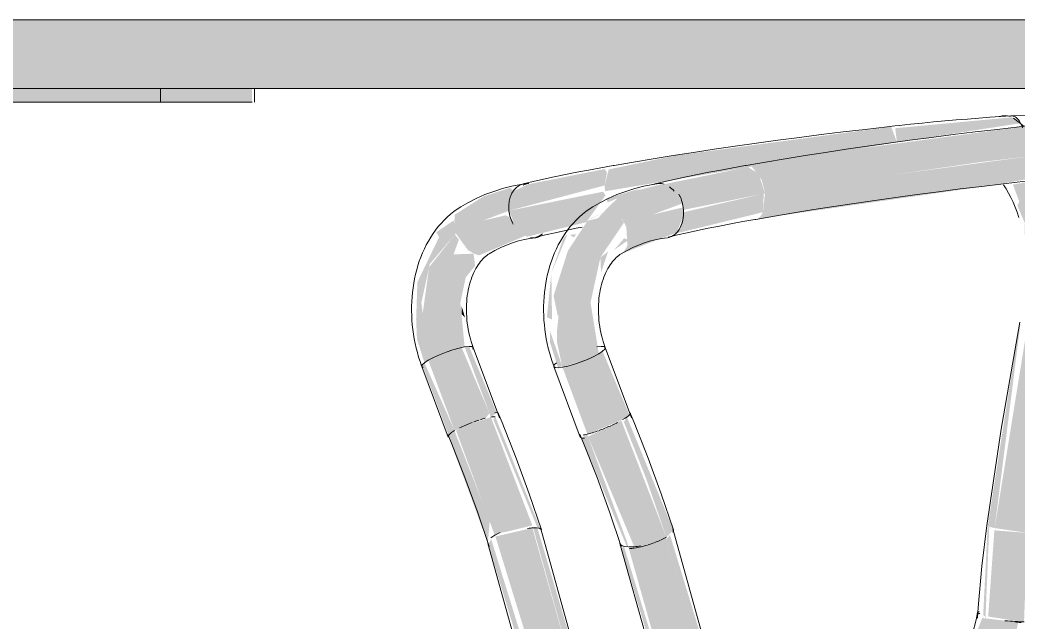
# Model space of a CAD drawing. Header units: inches. Extents: x -23034 to -8288, y -132 to 853.
# Drawn here: x -19333.19 to -19314.98, y 19.02 to 30 of the extents above; entities that cross this region are included whole.
import ezdxf

# ---------------------------------------------------------------- set-up
doc = ezdxf.new("R2010")
doc.units = ezdxf.units.IN
doc.header["$MEASUREMENT"] = 0
doc.layers.add('I-FURN', color=30, linetype='Continuous', lineweight=9)

# ---------------------------------------------------------------- blocks, each defined once
blk = doc.blocks.new('HermanMiller_Collection_Air-Chair_SideChair_Arms - Arms-457867-Section 8')
at = {"layer": 'I-FURN'}
for points in [[(-26182.022, 26.836), (-26178.111, 27.404), (-26177.185, 27.515), (-26177.242, 28.063), (-26181.173, 27.538), (-26182.263, 27.328), (-26182.083, 27.086), (-26182.028, 26.874)], [(-26182.158, 26.373), (-26177.794, 26.997), (-26177.139, 27.114), (-26177.213, 27.511), (-26181.233, 26.965), (-26182.022, 26.836), (-26182.058, 26.493), (-26182.102, 26.418)], [(-26183.51, 26.535), (-26182.022, 26.836), (-26182.135, 27.191), (-26182.331, 27.317), (-26183.861, 27.004), (-26183.575, 26.781), (-26183.512, 26.575)], [(-26184.55, 26.222), (-26184.046, 26.46), (-26183.529, 26.652), (-26183.637, 26.878), (-26183.765, 26.956), (-26183.9, 27.005), (-26184.63, 26.822), (-26184.875, 26.591), (-26184.607, 26.339), (-26184.591, 26.307)], [(-26183.653, 26.104), (-26182.058, 26.493), (-26182.044, 26.832), (-26183.508, 26.493), (-26183.566, 26.215), (-26183.628, 26.124)], [(-26184.644, 25.736), (-26183.628, 26.124), (-26183.506, 26.452), (-26183.512, 26.582), (-26184.063, 26.452), (-26184.55, 26.222), (-26184.531, 25.881), (-26184.591, 25.783)], [(-26185.26, 22.444), (-26184.606, 22.714), (-26185.052, 23.91), (-26185.615, 23.687), (-26185.715, 23.664), (-26185.266, 22.46)], [(-26184.606, 22.714), (-26184.496, 22.798), (-26184.984, 23.956), (-26185.052, 23.91), (-26184.613, 22.732)], [(-26184.402, 20.367), (-26184.03, 20.468), (-26183.82, 20.565), (-26184.643, 22.693), (-26185.249, 22.4), (-26184.405, 20.39)], [(-26183.82, 20.565), (-26183.691, 20.693), (-26184.539, 22.756), (-26184.597, 22.671), (-26184.191, 21.641)], [(-26184.514, 20.388), (-26184.533, 20.468), (-26185.266, 22.443), (-26185.363, 22.37), (-26184.54, 20.392)]]:
    blk.add_hatch(color=256, dxfattribs=at).paths.add_polyline_path(points, flags=0)
h = blk.add_hatch(color=256, dxfattribs=at)
h.paths.add_polyline_path([(-26185.464, 26.093), (-26185.58, 26.079), (-26185.509, 26.032), (-26185.474, 26.079)], flags=0)
h.paths.add_polyline_path([(-26185.716, 23.665), (-26185.145, 23.859), (-26185.052, 23.91), (-26185.203, 24.845), (-26185.024, 25.667), (-26184.591, 26.307), (-26184.775, 26.53), (-26184.875, 26.591), (-26185.069, 26.383), (-26185.259, 26.335), (-26185.617, 25.789), (-26185.878, 24.968), (-26185.801, 24.602), (-26185.785, 24.612), (-26185.816, 24.321), (-26185.815, 24.12), (-26185.721, 23.687)], flags=0)
h = blk.add_hatch(color=256, dxfattribs=at)
h.paths.add_polyline_path([(-26185.796, 23.657), (-26185.721, 23.687), (-26185.94, 24.321), (-26185.94, 24.109), (-26185.799, 23.665)], flags=0)
h.paths.add_polyline_path([(-26185.906, 24.535), (-26185.918, 25.385), (-26186, 24.577)], flags=0)
h.paths.add_polyline_path([(-26185.918, 25.385), (-26185.623, 26.093), (-26185.704, 26.005), (-26185.912, 25.41)], flags=0)
h = blk.add_hatch(color=256, dxfattribs=at)
h.paths.add_polyline_path([(-26185.012, 25.392), (-26184.884, 25.774), (-26185.024, 25.667)], flags=0)
h.paths.add_polyline_path([(-26184.777, 25.803), (-26184.511, 25.985), (-26184.591, 26.017)], flags=0)
h = blk.add_hatch(color=256, dxfattribs=at)
h.paths.add_polyline_path([(-26177.928, 0), (-26178.01, 0.01), (-26177.934, 0)], flags=0)
h.paths.add_polyline_path([(-26178.338, 0.861), (-26178.342, 1.485), (-26182.397, 15.73), (-26182.467, 15.675), (-26178.342, 0.876)], flags=0)
h.paths.add_polyline_path([(-26182.976, 17.539), (-26182.82, 17.55), (-26183.754, 20.608), (-26183.82, 20.53), (-26182.986, 17.539)], flags=0)
h = blk.add_hatch(color=256, dxfattribs=at)
h.paths.add_polyline_path([(-26178.964, 0), (-26178.831, 0), (-26183.313, 15.773), (-26183.341, 15.701), (-26179.106, 0.507)], flags=0)
h.paths.add_polyline_path([(-26183.72, 17.539), (-26184.594, 20.399), (-26184.639, 20.357), (-26183.796, 17.539), (-26183.729, 17.539)], flags=0)
h = blk.add_hatch(color=256, dxfattribs=at)
h.paths.add_polyline_path([(-26178.831, 0), (-26178.342, 0), (-26178.342, 0.876), (-26182.506, 15.735), (-26183.207, 15.701), (-26179.222, 1.402)], flags=0)
h.paths.add_polyline_path([(-26182.986, 17.539), (-26183.829, 20.56), (-26184.394, 20.368), (-26184.505, 20.357), (-26183.708, 17.539), (-26183, 17.539)], flags=0)
for p, q in [((-26183.921, 27.021), (-26184.065, 27)), ((-26183.902, 26.014), (-26183.806, 26.027)), ((-26184.455, 22.742), (-26184.935, 24.025)), ((-26185.873, 23.678), (-26185.392, 22.392)), ((-26182.815, 17.536), (-26183.702, 20.719)), ((-26184.666, 20.451), (-26183.854, 17.539))]:
    blk.add_line(p, q, dxfattribs=at)
at = {"layer": 'I-FURN', "flags": 128}
for points in [[(-26182.363, 27.348), (-26182.012, 27.409), (-26181.654, 27.468), (-26181.288, 27.527), (-26180.917, 27.585), (-26180.539, 27.642), (-26180.156, 27.698), (-26179.769, 27.753), (-26179.377, 27.806), (-26178.982, 27.858), (-26178.585, 27.909), (-26178.185, 27.958), (-26177.783, 28.005), (-26177.381, 28.051), (-26177.242, 28.066)], [(-26184.022, 27.012), (-26183.841, 27.054), (-26183.652, 27.096), (-26183.456, 27.138), (-26183.254, 27.18), (-26183.044, 27.222), (-26182.829, 27.263), (-26182.607, 27.304), (-26182.38, 27.345), (-26182.363, 27.348)], [(-26184.065, 27), (-26184.233, 26.968), (-26184.398, 26.926), (-26184.561, 26.874), (-26184.721, 26.814), (-26184.879, 26.744), (-26185.032, 26.666), (-26185.16, 26.592)], [(-26182.19, 26.363), (-26181.845, 26.423), (-26181.492, 26.482), (-26181.132, 26.54), (-26180.765, 26.597), (-26180.392, 26.653), (-26180.014, 26.708), (-26179.632, 26.762), (-26179.245, 26.815), (-26178.854, 26.867), (-26178.461, 26.917), (-26178.065, 26.965), (-26177.668, 27.012), (-26177.27, 27.057), (-26177.133, 27.072)], [(-26185.16, 26.592), (-26185.226, 26.55), (-26185.29, 26.504), (-26185.352, 26.455), (-26185.411, 26.402), (-26185.468, 26.348), (-26185.522, 26.29), (-26185.573, 26.23), (-26185.622, 26.167), (-26185.668, 26.102), (-26185.711, 26.036), (-26185.752, 25.967), (-26185.791, 25.896), (-26185.827, 25.824), (-26185.86, 25.75), (-26185.89, 25.675), (-26185.918, 25.598), (-26185.944, 25.52), (-26185.967, 25.441), (-26185.987, 25.361), (-26186.005, 25.28), (-26186.02, 25.197), (-26186.033, 25.115), (-26186.043, 25.031), (-26186.051, 24.947), (-26186.056, 24.863), (-26186.059, 24.778), (-26186.059, 24.693), (-26186.057, 24.607), (-26186.053, 24.522), (-26186.046, 24.437), (-26186.036, 24.352), (-26186.025, 24.267), (-26186.01, 24.182), (-26185.994, 24.098), (-26185.975, 24.015), (-26185.954, 23.932), (-26185.93, 23.85), (-26185.904, 23.768), (-26185.876, 23.688), (-26185.873, 23.678)], [(-26183.79, 26.039), (-26183.618, 26.079), (-26183.438, 26.119), (-26183.25, 26.16), (-26183.055, 26.2), (-26182.852, 26.24), (-26182.643, 26.281), (-26182.428, 26.321), (-26182.207, 26.36), (-26182.19, 26.363)], [(-26184.642, 25.737), (-26184.538, 25.796), (-26184.433, 25.849), (-26184.326, 25.895), (-26184.217, 25.935), (-26184.108, 25.969), (-26183.997, 25.996), (-26183.902, 26.014)], [(-26184.935, 24.025), (-26184.953, 24.078), (-26184.971, 24.132), (-26184.987, 24.186), (-26185.001, 24.242), (-26185.014, 24.298), (-26185.025, 24.354), (-26185.035, 24.411), (-26185.043, 24.468), (-26185.05, 24.525), (-26185.054, 24.582), (-26185.058, 24.639), (-26185.059, 24.696), (-26185.059, 24.752), (-26185.058, 24.808), (-26185.054, 24.863), (-26185.05, 24.917), (-26185.043, 24.971), (-26185.035, 25.023), (-26185.026, 25.074), (-26185.015, 25.124), (-26185.003, 25.173), (-26184.99, 25.22), (-26184.975, 25.266), (-26184.959, 25.31), (-26184.942, 25.352), (-26184.924, 25.393), (-26184.906, 25.431), (-26184.886, 25.468), (-26184.866, 25.502), (-26184.845, 25.535), (-26184.823, 25.565), (-26184.801, 25.594), (-26184.779, 25.62), (-26184.757, 25.644), (-26184.734, 25.666), (-26184.712, 25.686), (-26184.689, 25.704), (-26184.667, 25.721), (-26184.645, 25.735), (-26184.642, 25.737)], [(-26185.091, 24.038), (-26185.011, 24.046), (-26184.957, 24.042), (-26184.935, 24.025)], [(-26185.052, 23.91), (-26185.145, 23.859), (-26185.256, 23.809), (-26185.376, 23.761), (-26185.499, 23.719), (-26185.615, 23.687), (-26185.716, 23.665)], [(-26184.935, 24.025), (-26184.934, 24.024), (-26184.943, 23.995), (-26184.984, 23.956), (-26185.052, 23.91)], [(-26185.873, 23.678), (-26185.873, 23.679), (-26185.864, 23.708), (-26185.824, 23.747)], [(-26185.716, 23.665), (-26185.796, 23.657), (-26185.85, 23.661), (-26185.873, 23.678)], [(-26183.692, 20.698), (-26183.912, 21.355), (-26184.151, 22.009), (-26184.409, 22.66), (-26184.478, 22.826)], [(-26184.644, 20.394), (-26184.855, 21.025), (-26185.085, 21.653), (-26185.333, 22.279), (-26185.399, 22.438)]]:
    blk.add_lwpolyline(points, dxfattribs=at)
at = {"layer": 'I-FURN'}
for centre, major_axis, ratio, start_param, end_param in [((-26183.906, 26.525), (-0.116, 0.486), 0.74611, 6.118032, 6.379831), ((-26183.906, 26.525), (-0.116, 0.486), 0.74611, 5.856232, 6.118032), ((-26183.863, 26.524), (-0.057, 0.497), 0.711436, 0, 0.034696), ((-26183.906, 26.525), (-0.116, 0.486), 0.74611, 5.332633, 5.594433), ((-26183.863, 26.524), (-0.057, 0.497), 0.711436, 4.747085, 5.270683), ((-26183.863, 26.524), (-0.057, 0.497), 0.711436, 3.176288, 4.747085), ((-26184.939, 22.632), (0.461, 0.194), 0.144221, 5.435127, 6.482325), ((-26184.939, 22.632), (0.461, 0.194), 0.144221, 4.676637, 4.911529), ((-26184.939, 22.632), (0.461, 0.194), 0.144221, 4.938972, 5.173328), ((-26184.924, 22.567), (0.468, 0.175), 0.191458, 2.867759, 3.653157), ((-26184.939, 22.632), (0.461, 0.194), 0.144221, 3.078933, 3.141593), ((-26184.939, 22.632), (0.461, 0.194), 0.144221, 3.602532, 3.864331), ((-26184.939, 22.632), (0.461, 0.194), 0.144221, 3.869754, 4.12613), ((-26184.939, 22.632), (0.461, 0.194), 0.144221, 4.135191, 4.38793), ((-26184.939, 22.632), (0.461, 0.194), 0.144221, 4.413069, 4.649729), ((-26184.168, 20.546), (0.476, 0.152), 0.239355, 5.975762, 6.237561), ((-26184.184, 20.585), (0.482, 0.134), 0.301377, 3.092231, 3.877629), ((-26184.184, 20.585), (0.482, 0.134), 0.301377, 4.154387, 4.401228), ((-26184.168, 20.546), (0.476, 0.152), 0.239355, 4.404966, 4.643973), ((-26184.168, 20.546), (0.476, 0.152), 0.239355, 4.666765, 4.906423), ((-26184.168, 20.546), (0.476, 0.152), 0.239355, 4.928564, 5.168212), ((-26184.168, 20.546), (0.476, 0.152), 0.239355, 5.190364, 5.452163), ((-26184.184, 20.585), (0.482, 0.134), 0.301377, 3.897225, 4.139429), ((-26184.168, 20.546), (0.476, 0.152), 0.239355, 3.881367, 4.116307), ((-26184.168, 20.546), (0.476, 0.152), 0.239355, 4.143166, 4.380757)]:
    blk.add_ellipse(centre, major_axis=major_axis, ratio=ratio, start_param=start_param, end_param=end_param, dxfattribs=at)
blk = doc.blocks.new('Falcon 7700 Series Pedestal Base - 36_ Square Top x 30_ - Wheelchair Height-460525-Section 8')
at = {"layer": 'I-FURN'}
for points in [[(-26182.431, 28.75), (-26174.841, 28.75), (-26174.841, 30), (-26200.297, 30), (-26200.297, 28.75), (-26186.751, 28.75)], [(-26198.676, 28.5), (-26195.596, 28.5), (-26195.596, 28.75), (-26199.09, 28.75), (-26199.09, 28.5)], [(-26193.672, 28.5), (-26193.09, 28.5), (-26193.09, 28.75), (-26195.38, 28.75), (-26195.38, 28.5), (-26193.974, 28.5)]]:
    blk.add_hatch(color=256, dxfattribs=at).paths.add_polyline_path(points, flags=0)
for p, q in [((-26200.297, 30), (-26174.841, 30)), ((-26174.841, 28.75), (-26200.297, 28.75)), ((-26193.047, 28.5), (-26193.047, 28.75)), ((-26195.596, 28.5), (-26198.676, 28.5)), ((-26195.596, 28.5), (-26195.38, 28.5)), ((-26195.38, 28.5), (-26195.596, 28.5)), ((-26193.09, 28.5), (-26195.38, 28.5))]:
    blk.add_line(p, q, dxfattribs=at)
blk = doc.blocks.new('HermanMiller_Collection_Air-Chair_SideChair_Arms - Arms-V31-Section 8')
at = {"layer": 'I-FURN'}
for points in [[(-26179.614, 27.767), (-26177.357, 28.117), (-26177.518, 28.224), (-26179.644, 28.025), (-26179.614, 27.769)], [(-26184.94, 26.875), (-26179.614, 27.769), (-26179.719, 28.053), (-26183.651, 27.527), (-26184.871, 27.274), (-26184.945, 26.982), (-26184.942, 26.915)], [(-26186.692, 26.52), (-26184.945, 26.982), (-26184.904, 27.219), (-26184.945, 27.281), (-26186.344, 27.002), (-26186.62, 26.871), (-26186.693, 26.648)], [(-26176.546, 24.162), (-26176.442, 25.556), (-26176.625, 26.502), (-26176.917, 27.101), (-26177.497, 26.997), (-26177.381, 26.686), (-26177.415, 26.613), (-26177.21, 26.124), (-26177.155, 24.939), (-26177.152, 24.3), (-26176.593, 24.169)], [(-26187.661, 26.106), (-26187.157, 26.344), (-26186.692, 26.52), (-26186.61, 26.882), (-26186.669, 26.938), (-26187.157, 26.781), (-26187.68, 26.448), (-26187.694, 26.227)], [(-26184.893, 26.671), (-26184.26, 26.935), (-26184.917, 26.747)], [(-26187.235, 25.706), (-26186.388, 26.066), (-26186.665, 26.392), (-26186.751, 26.437), (-26187.166, 26.34), (-26187.661, 26.106), (-26187.437, 25.798), (-26187.309, 25.729)], [(-26188.233, 23.747), (-26188.164, 23.793), (-26188.289, 24.845), (-26188.135, 25.55), (-26187.661, 26.106), (-26187.7, 26.344), (-26188.015, 26.129), (-26187.966, 26.039), (-26188.362, 25.218), (-26188.385, 24.537), (-26188.37, 24.179)], [(-26188.164, 23.793), (-26187.602, 24.016), (-26187.5, 24.038), (-26187.579, 24.845), (-26187.48, 25.304), (-26187.31, 25.517), (-26187.337, 25.737), (-26187.703, 25.724), (-26187.605, 25.989), (-26187.677, 26.088), (-26188.148, 25.491), (-26188.285, 24.504), (-26188.233, 24.197)], [(-26187.493, 24.575), (-26187.556, 24.783), (-26187.556, 24.638), (-26187.546, 24.628)], [(-26177.831, 20.731), (-26177.359, 24.467), (-26177.391, 24.38), (-26177.957, 20.767), (-26177.909, 20.75)], [(-26177.13, 20.637), (-26176.665, 24.181), (-26177.249, 24.327), (-26177.831, 20.731), (-26177.226, 20.643)], [(-26187.021, 22.754), (-26186.916, 22.835), (-26187.42, 24.046), (-26187.5, 24.038), (-26187.022, 22.757)], [(-26187.684, 22.509), (-26187.122, 22.733), (-26187.048, 22.826), (-26187.556, 24.026), (-26188.071, 23.844), (-26188.164, 23.793), (-26187.842, 22.933)], [(-26187.793, 22.422), (-26187.684, 22.509), (-26188.233, 23.747), (-26188.273, 23.708), (-26187.825, 22.509)], [(-26186.12, 20.719), (-26186.941, 22.763), (-26186.976, 22.71), (-26186.171, 20.734)], [(-26186.946, 20.59), (-26186.86, 20.647), (-26186.784, 20.653), (-26186.265, 20.78), (-26187.021, 22.754), (-26187.591, 22.559), (-26187.655, 22.507), (-26186.951, 20.602)], [(-26187.076, 20.458), (-26187.042, 20.868), (-26187.684, 22.501), (-26187.792, 22.397), (-26187.079, 20.465)], [(-26177.998, 19.095), (-26177.929, 20.757), (-26177.959, 20.75), (-26178.04, 19.145), (-26178.007, 19.118)]]:
    blk.add_hatch(color=256, dxfattribs=at).paths.add_polyline_path(points, flags=0)
h = blk.add_hatch(color=256, dxfattribs=at)
h.paths.add_polyline_path([(-26186.36, 26.047), (-26185.279, 26.312), (-26184.928, 26.806), (-26184.977, 26.868), (-26186.692, 26.52), (-26186.543, 26.172), (-26186.365, 26.049)], flags=0)
h.paths.add_polyline_path([(-26185.259, 26.335), (-26184.968, 26.491), (-26185.187, 26.383), (-26185.254, 26.338)], flags=0)
h = blk.add_hatch(color=256, dxfattribs=at)
h.paths.add_polyline_path([(-26177.191, 25.726), (-26177.253, 25.726), (-26177.21, 25.52)], flags=0)
h.paths.add_polyline_path([(-26177.234, 24.327), (-26177.144, 25.445), (-26177.184, 25.257), (-26177.259, 24.66), (-26177.234, 24.327)], flags=0)
h.paths.add_polyline_path([(-26177.191, 25.726), (-26177.283, 26.288), (-26177.286, 26.107), (-26177.21, 25.802)], flags=0)
h.paths.add_polyline_path([(-26177.309, 26.183), (-26177.524, 26.758), (-26177.394, 26.398), (-26177.328, 26.233)], flags=0)
h = blk.add_hatch(color=256, dxfattribs=at)
h.paths.add_polyline_path([(-26180.888, 0), (-26180.47, 0), (-26184.908, 15.848), (-26185.63, 15.881), (-26181.204, 0), (-26181.002, 0)], flags=0)
h.paths.add_polyline_path([(-26185.728, 17.54), (-26185.36, 17.54), (-26186.265, 20.734), (-26186.939, 20.578), (-26186.002, 17.54), (-26185.842, 17.54)], flags=0)
h = blk.add_hatch(color=256, dxfattribs=at)
h.paths.add_polyline_path([(-26180.403, 0), (-26180.337, 0), (-26184.812, 15.843), (-26184.868, 15.776), (-26180.47, 0)], flags=0)
h.paths.add_polyline_path([(-26185.349, 17.54), (-26185.226, 17.54), (-26186.173, 20.734), (-26186.25, 20.734), (-26185.36, 17.54)], flags=0)
h = blk.add_hatch(color=256, dxfattribs=at)
h.paths.add_polyline_path([(-26177.839, 19.09), (-26177.838, 19.091), (-26177.838, 19.395)], flags=0)
h.paths.add_polyline_path([(-26177.295, 19.02), (-26177.233, 20.644), (-26177.836, 20.69), (-26177.949, 19.118), (-26177.353, 19.023)], flags=0)
h = blk.add_hatch(color=256, dxfattribs=at)
h.paths.add_polyline_path([(-26181.28, 0), (-26181.204, 0), (-26185.717, 15.885), (-26185.802, 15.889), (-26181.336, 0)], flags=0)
h.paths.add_polyline_path([(-26186.179, 17.54), (-26186.093, 17.54), (-26187.016, 20.529), (-26187.07, 20.436), (-26186.187, 17.54)], flags=0)
h = blk.add_hatch(color=256, dxfattribs=at)
h.paths.add_polyline_path([(-26178.28, 18.376), (-26178.297, 18.214), (-26178.294, 18.324)], flags=0)
h.paths.add_polyline_path([(-26177.962, 17.554), (-26177.539, 18.406), (-26177.399, 19.014), (-26178.057, 19.091), (-26178.452, 18.09), (-26178.69, 17.697), (-26178.22, 17.564), (-26177.992, 17.556)], flags=0)
for p, q in [((-26186.33, 27.021), (-26186.474, 27)), ((-26186.311, 26.014), (-26186.215, 26.027)), ((-26186.864, 22.742), (-26187.344, 24.026)), ((-26188.281, 23.678), (-26188.259, 23.661)), ((-26188.281, 23.677), (-26187.801, 22.392)), ((-26185.222, 17.528), (-26186.111, 20.719)), ((-26187.075, 20.451), (-26186.263, 17.54))]:
    blk.add_line(p, q, dxfattribs=at)
at = {"layer": 'I-FURN', "flags": 128}
for points in [[(-26177.527, 28.251), (-26177.722, 28.238), (-26177.921, 28.224), (-26178.121, 28.209), (-26178.325, 28.193), (-26178.53, 28.176), (-26178.737, 28.158), (-26178.945, 28.139), (-26179.155, 28.118), (-26179.365, 28.097), (-26179.575, 28.075), (-26179.651, 28.066)], [(-26171.821, 28.336), (-26171.989, 28.34), (-26172.566, 28.35), (-26173.167, 28.353), (-26173.793, 28.352), (-26174.442, 28.345), (-26175.113, 28.332), (-26175.805, 28.314), (-26176.518, 28.291), (-26177.249, 28.263), (-26177.525, 28.251)], [(-26184.772, 27.348), (-26184.421, 27.409), (-26184.063, 27.468), (-26183.697, 27.527), (-26183.326, 27.585), (-26182.948, 27.642), (-26182.565, 27.698), (-26182.178, 27.753), (-26181.786, 27.806), (-26181.391, 27.858), (-26180.994, 27.909), (-26180.594, 27.958), (-26180.192, 28.005), (-26179.79, 28.051), (-26179.651, 28.066)], [(-26177.489, 28.206), (-26177.384, 28.13), (-26177.295, 28.057)], [(-26186.431, 27.012), (-26186.25, 27.054), (-26186.061, 27.096), (-26185.865, 27.138), (-26185.663, 27.18), (-26185.453, 27.222), (-26185.238, 27.263), (-26185.016, 27.304), (-26184.789, 27.345), (-26184.772, 27.348)], [(-26186.474, 27), (-26186.642, 26.968), (-26186.807, 26.926), (-26186.97, 26.874), (-26187.13, 26.814), (-26187.288, 26.744), (-26187.441, 26.666), (-26187.569, 26.592)], [(-26177.67, 26.991), (-26177.622, 26.918), (-26177.577, 26.842), (-26177.534, 26.761), (-26177.493, 26.676), (-26177.455, 26.587), (-26177.42, 26.495), (-26177.388, 26.399)], [(-26187.569, 26.592), (-26187.635, 26.55), (-26187.699, 26.504), (-26187.761, 26.455), (-26187.82, 26.402), (-26187.876, 26.348), (-26187.93, 26.29), (-26187.982, 26.23), (-26188.031, 26.167), (-26188.077, 26.102), (-26188.12, 26.036), (-26188.161, 25.967), (-26188.2, 25.896), (-26188.235, 25.824), (-26188.269, 25.75), (-26188.299, 25.675), (-26188.327, 25.598), (-26188.353, 25.52), (-26188.375, 25.441), (-26188.396, 25.361), (-26188.414, 25.28), (-26188.429, 25.197), (-26188.442, 25.115), (-26188.452, 25.031), (-26188.46, 24.947), (-26188.465, 24.863), (-26188.468, 24.778), (-26188.468, 24.693), (-26188.466, 24.607), (-26188.462, 24.522), (-26188.455, 24.437), (-26188.445, 24.352), (-26188.433, 24.267), (-26188.419, 24.182), (-26188.403, 24.098), (-26188.384, 24.015), (-26188.363, 23.932), (-26188.339, 23.85), (-26188.313, 23.768), (-26188.285, 23.688), (-26188.281, 23.678)], [(-26186.199, 26.039), (-26186.027, 26.079), (-26185.847, 26.119), (-26185.659, 26.16), (-26185.464, 26.2), (-26185.355, 26.222)], [(-26187.051, 25.737), (-26186.947, 25.796), (-26186.841, 25.849), (-26186.734, 25.895), (-26186.626, 25.935), (-26186.517, 25.969), (-26186.406, 25.996), (-26186.311, 26.014)], [(-26187.344, 24.025), (-26187.362, 24.078), (-26187.38, 24.132), (-26187.395, 24.186), (-26187.41, 24.242), (-26187.423, 24.298), (-26187.434, 24.354), (-26187.444, 24.411), (-26187.452, 24.468), (-26187.458, 24.525), (-26187.463, 24.582), (-26187.467, 24.639), (-26187.468, 24.696), (-26187.468, 24.752), (-26187.466, 24.808), (-26187.463, 24.863), (-26187.458, 24.917), (-26187.452, 24.971), (-26187.444, 25.023), (-26187.435, 25.074), (-26187.424, 25.124), (-26187.412, 25.173), (-26187.399, 25.22), (-26187.384, 25.266), (-26187.368, 25.31), (-26187.351, 25.352), (-26187.333, 25.393), (-26187.314, 25.431), (-26187.295, 25.468), (-26187.274, 25.502), (-26187.253, 25.535), (-26187.232, 25.565), (-26187.21, 25.594), (-26187.188, 25.62), (-26187.166, 25.644), (-26187.143, 25.666), (-26187.121, 25.686), (-26187.098, 25.704), (-26187.076, 25.721), (-26187.054, 25.735), (-26187.051, 25.737)], [(-26177.372, 24.486), (-26177.714, 22.535), (-26177.973, 20.78)], [(-26187.5, 24.038), (-26187.602, 24.016), (-26187.717, 23.984), (-26187.84, 23.942)], [(-26187.344, 24.025), (-26187.366, 24.042), (-26187.42, 24.046), (-26187.5, 24.038)], [(-26187.84, 23.942), (-26187.96, 23.894), (-26188.071, 23.844), (-26188.164, 23.793)], [(-26187.352, 23.995), (-26187.343, 24.024), (-26187.344, 24.025)], [(-26188.164, 23.793), (-26188.233, 23.747), (-26188.273, 23.708), (-26188.282, 23.679), (-26188.281, 23.678)], [(-26186.101, 20.698), (-26186.32, 21.355), (-26186.56, 22.009), (-26186.818, 22.66), (-26186.886, 22.826)], [(-26187.053, 20.394), (-26187.264, 21.025), (-26187.494, 21.653), (-26187.742, 22.279), (-26187.808, 22.438)], [(-26177.973, 20.78), (-26178.063, 20.034), (-26178.131, 19.284), (-26178.146, 19.086)], [(-26178.141, 19.197), (-26178.163, 19.09), (-26178.188, 18.983), (-26178.216, 18.877), (-26178.248, 18.771), (-26178.283, 18.667), (-26178.321, 18.563), (-26178.363, 18.461), (-26178.407, 18.361), (-26178.455, 18.262), (-26178.505, 18.166), (-26178.558, 18.071), (-26178.614, 17.979), (-26178.672, 17.889), (-26178.733, 17.802), (-26178.796, 17.718), (-26178.814, 17.694)]]:
    blk.add_lwpolyline(points, dxfattribs=at)
at = {"layer": 'I-FURN'}
for centre, major_axis, ratio, start_param, end_param in [((-26177.771, 27.793), (0.282, 0.413), 0.716528, 0.185746, 0.709345), ((-26186.315, 26.525), (-0.116, 0.486), 0.74611, 0, 1.405643), ((-26186.272, 26.524), (-0.057, 0.497), 0.711436, 0.034696, 0.296495), ((-26186.272, 26.524), (-0.057, 0.497), 0.711436, 0, 0.034696), ((-26186.315, 26.525), (-0.116, 0.486), 0.74611, 1.405643, 1.929241), ((-26186.272, 26.524), (-0.057, 0.497), 0.711436, 3.176288, 3.438088), ((-26186.315, 26.525), (-0.116, 0.486), 0.74611, 3.238238, 3.500038), ((-26186.272, 26.524), (-0.057, 0.497), 0.711436, 2.914489, 3.176288), ((-26187.333, 22.567), (0.468, 0.175), 0.191458, 0.511565, 0.773364), ((-26187.347, 22.632), (0.461, 0.194), 0.144221, 6.220526, 6.744124), ((-26187.333, 22.567), (0.468, 0.175), 0.191458, 1.558762, 2.082361), ((-26187.333, 22.567), (0.468, 0.175), 0.191458, 1.296963, 1.500905), ((-26187.333, 22.567), (0.468, 0.175), 0.191458, 1.035163, 1.237776), ((-26187.333, 22.567), (0.468, 0.175), 0.191458, 2.34416, 3.141593), ((-26186.593, 20.585), (0.482, 0.134), 0.301377, 2.306833, 2.568633), ((-26186.593, 20.585), (0.482, 0.134), 0.301377, 2.051225, 2.306833), ((-26186.577, 20.546), (0.476, 0.152), 0.239355, 0.740351, 1.000511), ((-26186.577, 20.546), (0.476, 0.152), 0.239355, 6.237561, 7.02296), ((-26177.649, 19.106), (-0.492, 0.091), 0.107353, 5.970992, 6.69367), ((-26177.647, 19.052), (-0.499, 0.035), 0.020295, 1.570393, 2.355791), ((-26177.649, 19.106), (-0.492, 0.091), 0.107353, 1.981281, 2.24308)]:
    blk.add_ellipse(centre, major_axis=major_axis, ratio=ratio, start_param=start_param, end_param=end_param, dxfattribs=at)
blk.add_open_spline([(-26177.555, 28.245), (-26177.529, 28.254), (-26177.476, 28.251), (-26177.391, 28.185), (-26177.342, 28.094), (-26177.32, 28.032)], degree=3, knots=[-1, -1, -1, -1, -0.7857143, -0.5714286, -0.2857143, -0.2857143, -0.2857143, -0.2857143], dxfattribs=at)
blk = doc.blocks.new('Falcon 7700 Series Pedestal Base - 36_ Square Top x 30_ - Wheelchair Height-V34-Section 8')
at = {"layer": 'I-FURN'}
for points in [[(-26195.596, 28.5), (-26195.38, 28.5), (-26195.38, 28.75), (-26195.596, 28.75)], [(-26192.585, 28.5), (-26191.378, 28.5), (-26191.378, 28.75), (-26193.09, 28.75), (-26193.09, 28.5), (-26192.909, 28.5)]]:
    blk.add_hatch(color=256, dxfattribs=at).paths.add_polyline_path(points, flags=0)
for p, q in [((-26191.335, 28.5), (-26191.335, 28.75)), ((-26195.38, 28.5), (-26195.596, 28.5)), ((-26191.378, 28.5), (-26193.094, 28.5))]:
    blk.add_line(p, q, dxfattribs=at)

msp = doc.modelspace()

# ---------------------------------------------------------------- block references
at = {"layer": 'I-FURN'}
for name in ['Falcon 7700 Series Pedestal Base - 36_ Square Top x 30_ - Wheelchair Height-460525-Section 8', 'Falcon 7700 Series Pedestal Base - 36_ Square Top x 30_ - Wheelchair Height-V34-Section 8', 'HermanMiller_Collection_Air-Chair_SideChair_Arms - Arms-V31-Section 8', 'HermanMiller_Collection_Air-Chair_SideChair_Arms - Arms-457867-Section 8']:
    msp.add_blockref(name, (6862.42236, 0), dxfattribs=at)

doc.saveas('drawing.dxf')
